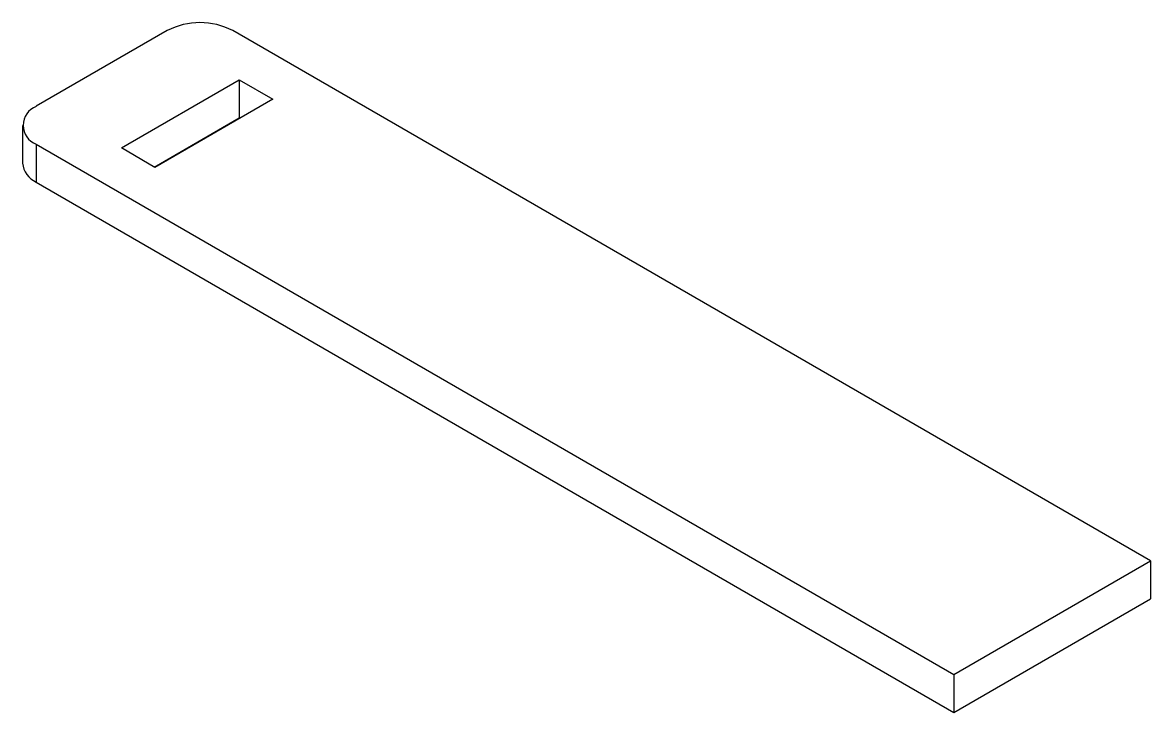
# Paper-space layout '_Isometric' of a CAD drawing. Header units: millimetres. Extents: x -60 to 62, y -36 to 39.
import ezdxf

# ---------------------------------------------------------------- set-up
doc = ezdxf.new("R2010")
doc.units = ezdxf.units.MM

psp = doc.layouts.new('_Isometric')

# ---------------------------------------------------------------- linework, layer by layer
at = {"color": 7, "linetype": 'Continuous', "lineweight": 25}
for p, q in [((-44.19, 37.76), (-58.34, 29.6)), ((61.87, -19.39), (-37.12, 37.76)), ((-49.14, 25.11), (-36.42, 32.45)), ((-36.42, 32.45), (-32.81, 30.37)), ((-36.42, 32.45), (-36.42, 28.37)), ((-32.81, 30.37), (-45.54, 23.02)), ((-45.61, 23.06), (-36.42, 28.37)), ((-36.42, 28.37), (-36.35, 28.33)), ((-59.8, 27.55), (-59.8, 23.47)), ((-58.34, 25.51), (40.66, -31.64)), ((-58.34, 25.51), (-58.34, 21.43)), ((-45.54, 23.02), (-49.14, 25.11)), ((-58.34, 21.43), (40.66, -35.72)), ((40.66, -31.64), (61.87, -19.39)), ((61.87, -19.39), (61.87, -23.47)), ((40.66, -35.72), (61.87, -23.47)), ((40.66, -31.64), (40.66, -35.72))]:
    psp.add_line(p, q, dxfattribs=at)
for centre, radius, start, end in [((-40.66, 30.97), 7.65, 62.4914, 117.5086), ((-57.54, 27.55), 2.19, 111.2683, 248.7317), ((-57.32, 23.71), 2.49, 185.3883, 245.9319)]:
    psp.add_arc(centre, radius, start, end, dxfattribs=at)

doc.saveas('drawing.dxf')
